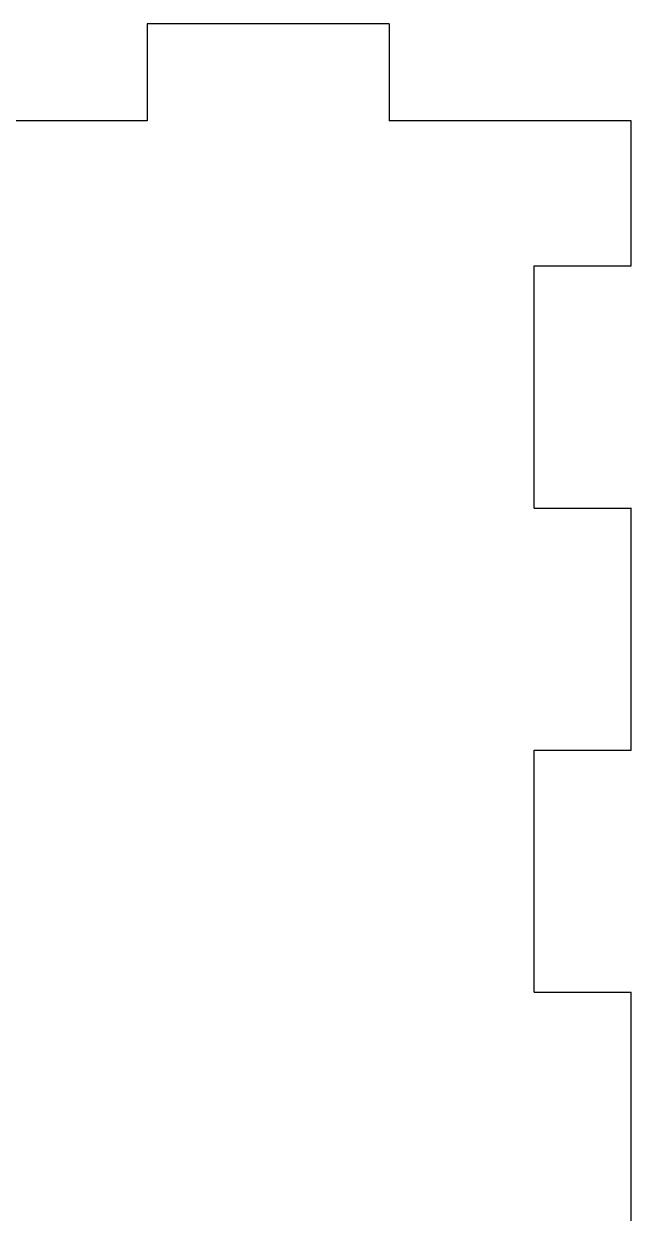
# Model space of a CAD drawing. Extents: x 22 to 258, y 18 to 262.
# Drawn here: x 115.16 to 133.91, y 93.14 to 129.84 of the extents above; entities that cross this region are included whole.
import ezdxf

# ---------------------------------------------------------------- set-up
doc = ezdxf.new("R2010")
doc.units = 0
doc.layers.add('cut', color=7, linetype='CONTINUOUS')

msp = doc.modelspace()

# ---------------------------------------------------------------- linework, layer by layer
at = {"layer": 'cut', "color": 1}
for points in [[(126.442728, 129.838555), (118.974069, 129.838555), (118.974104, 126.839944), (111.502271, 126.839944)], [(126.442728, 129.838555), (126.442728, 126.839944)], [(133.914441, 126.839944), (126.442608, 126.839944)], [(130.915844, 122.369932), (133.914455, 122.369932), (133.914441, 126.839979)], [(130.915844, 114.898204), (130.915844, 122.370038)], [(130.915844, 99.958207), (130.915844, 107.426512), (133.914455, 107.426516), (133.914441, 114.898349)], [(130.915844, 114.898204), (133.914455, 114.898204)], [(130.915844, 92.486162), (133.914455, 92.486162), (133.914441, 99.958348)], [(130.915844, 99.958207), (133.914455, 99.958207)]]:
    msp.add_lwpolyline(points, dxfattribs=at)

doc.saveas('drawing.dxf')
